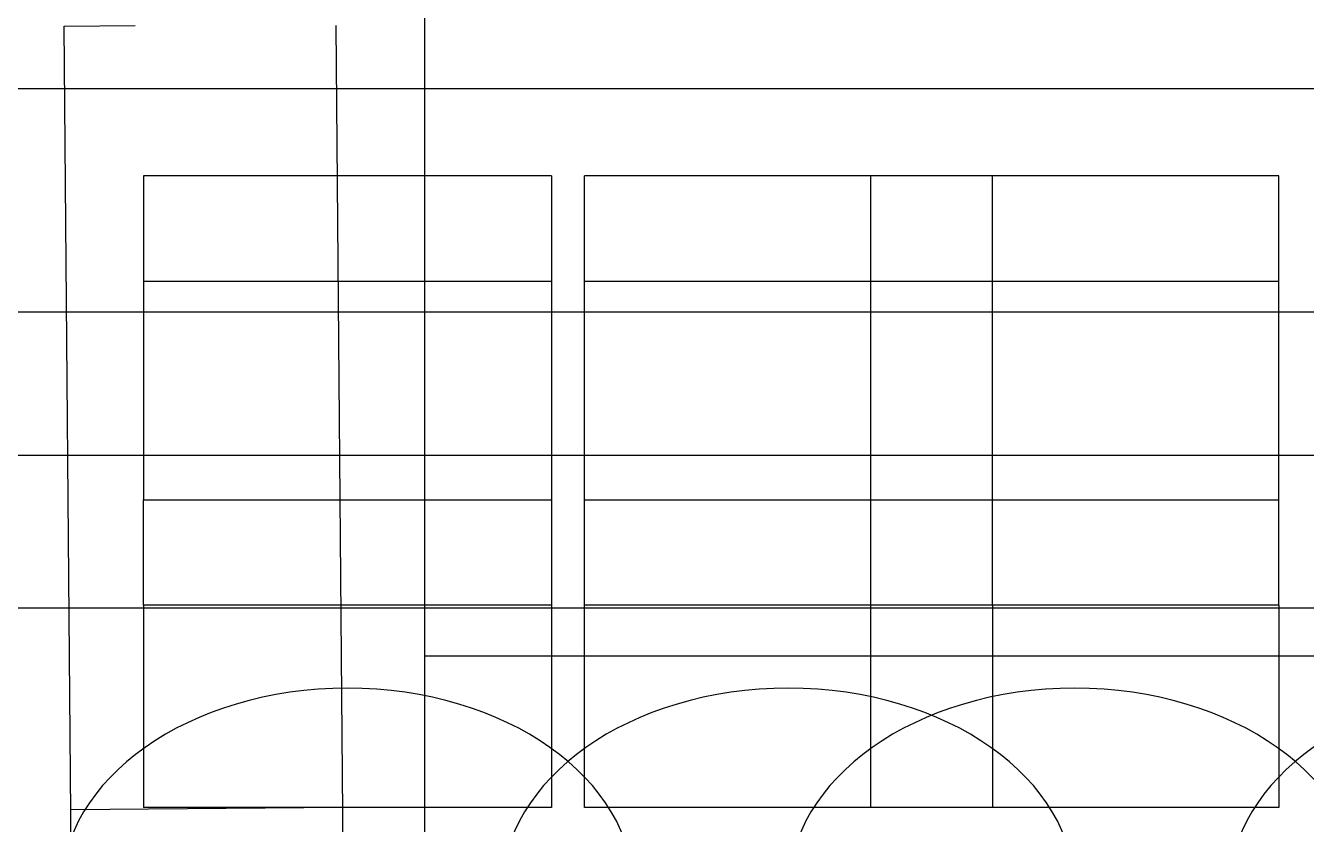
# Model space of a CAD drawing. Extents: x 0 to 171, y 0 to 233.
# Drawn here: x 92.43 to 101.33, y 20.3 to 25.85 of the extents above; entities that cross this region are included whole.
import ezdxf

# ---------------------------------------------------------------- set-up
doc = ezdxf.new("R2010")
doc.units = 0
doc.layers.add('-15N-THT. THIẾT BỊ ĐÓNG MỞ', color=40, linetype='CONTINUOUS')

# ---------------------------------------------------------------- blocks, each defined once
blk = doc.blocks.new('06 - N - SC VSD CHIẾU TRÊN ATV630U75~D11N4')
at = {"layer": '-15N-THT. THIẾT BỊ ĐÓNG MỞ'}
for p, q in [((9.7036, -217.4922), (9.7036, -200.9863)), ((7.1982, -207.1601), (7.6922, -207.1558)), ((7.2711, -215.5116), (7.1982, -207.1601)), ((7.1982, -207.1601), (7.1982, -207.1601)), ((9.16, -215.4951), (9.0872, -207.1558)), ((39.5042, -207.5946), (-38.8143, -207.5946)), ((10.5835, -208.1992), (7.7499, -208.1992)), ((7.7499, -208.1992), (7.7499, -210.4489)), ((10.5835, -208.1992), (10.5835, -212.5861)), ((10.8121, -212.5861), (10.8121, -208.1992)), ((15.6341, -208.1992), (10.8121, -208.1992)), ((12.8006, -212.5861), (12.8006, -208.1992)), ((13.6457, -210.4489), (13.6457, -208.1992)), ((15.6341, -210.4489), (15.6341, -208.1992)), ((7.7499, -208.9304), (10.5835, -208.9304)), ((7.7499, -208.9304), (7.7499, -208.9304)), ((10.5835, -208.9304), (10.5835, -208.9304)), ((10.8121, -208.9304), (15.6341, -208.9304)), ((10.8121, -208.9304), (10.8121, -208.9304)), ((12.8006, -208.9304), (12.8006, -208.9304)), ((13.6457, -208.9304), (13.6457, -208.9304)), ((15.6341, -208.9304), (15.6341, -208.9304)), ((-42.4069, -209.1443), (66.7594, -209.1443)), ((-66.6066, -210.1385), (66.6066, -210.1385)), ((7.7499, -210.4489), (10.5835, -210.4489)), ((7.7499, -211.18), (7.7499, -210.4489)), ((10.8121, -210.4489), (15.6341, -210.4489)), ((13.6457, -211.18), (13.6457, -210.4489)), ((15.6341, -211.18), (15.6341, -210.4489)), ((-38.8143, -211.1986), (31.8945, -211.1986)), ((7.7499, -211.18), (7.7499, -212.5861)), ((10.5835, -211.18), (7.7499, -211.18)), ((15.6341, -211.18), (10.8121, -211.18)), ((13.6457, -211.18), (13.6457, -212.5861)), ((15.6341, -211.18), (15.6341, -212.5861)), ((9.7036, -211.5315), (39.5042, -211.5315)), ((7.2457, -212.5996), (9.1346, -212.5831)), ((10.5835, -212.5861), (7.7499, -212.5861)), ((15.6341, -212.5861), (10.8121, -212.5861))]:
    blk.add_line(p, q, dxfattribs=at)
for centre in [(9.1667, -213.1625), (12.2289, -213.1625), (14.2173, -213.1625), (17.2795, -213.1625)]:
    blk.add_ellipse(centre, major_axis=(-1.9884, 0), ratio=0.707107, start_param=3.141593, end_param=6.283185, dxfattribs=at)

msp = doc.modelspace()

# ---------------------------------------------------------------- block references
msp.add_blockref('06 - N - SC VSD CHIẾU TRÊN ATV630U75~D11N4', (85.5, 233.0068))

doc.saveas('drawing.dxf')
